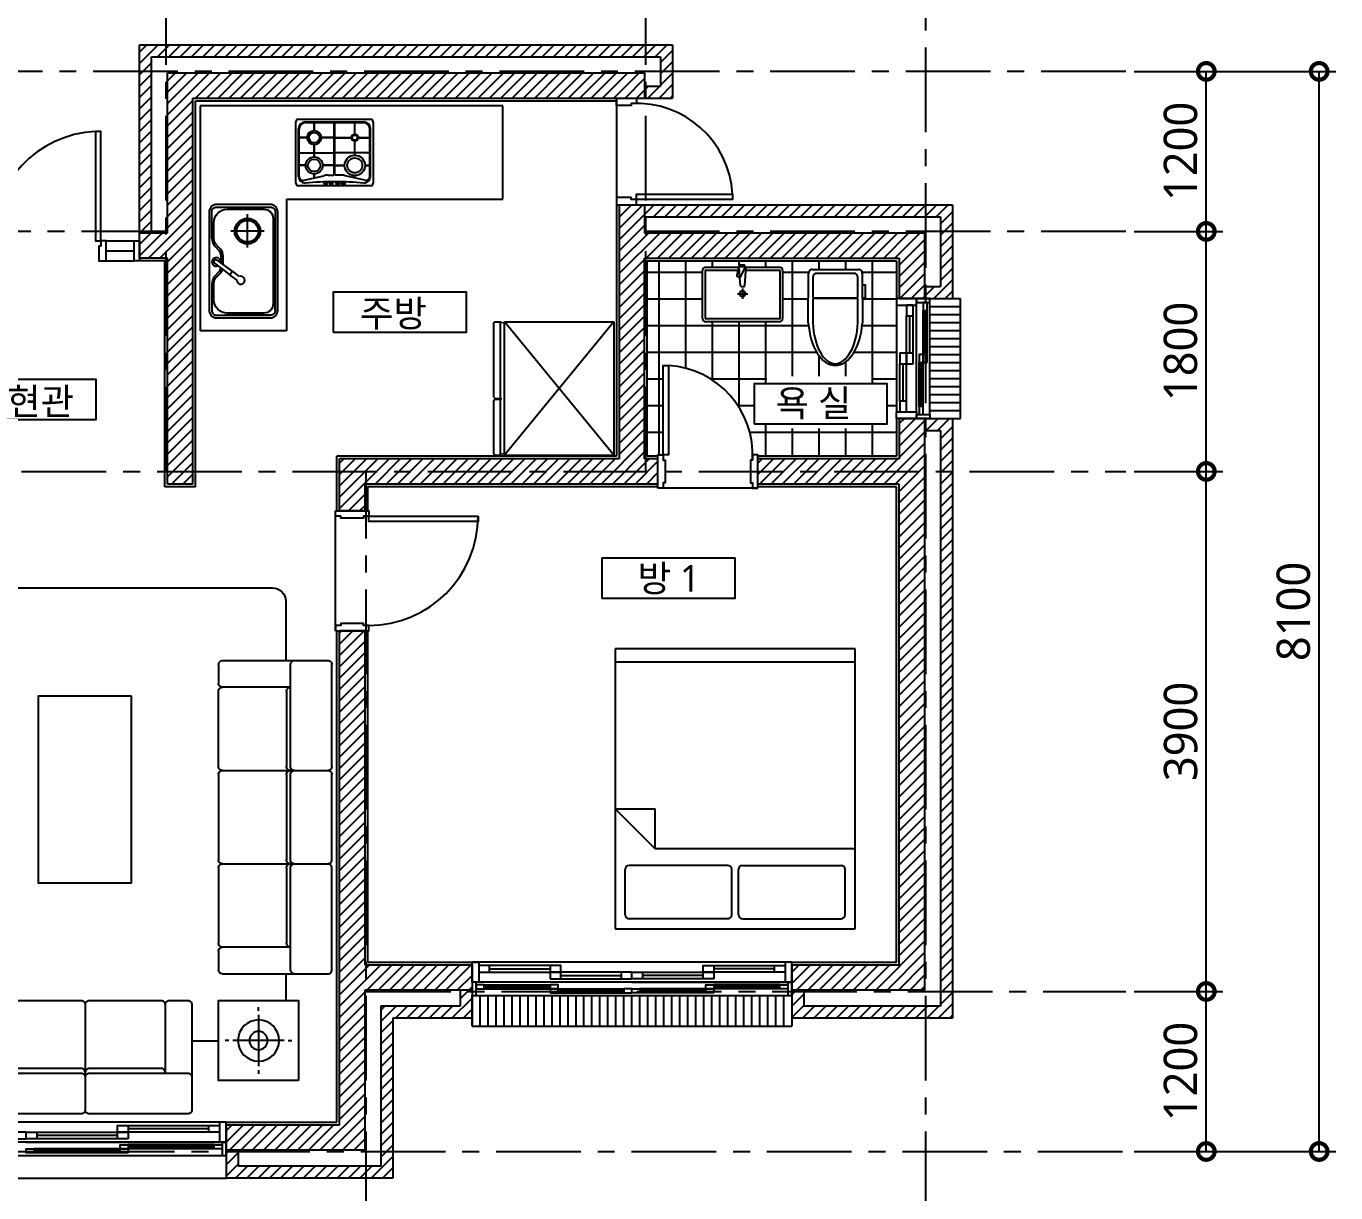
# Model space of a CAD drawing. Header units: millimetres. Extents: x 9763 to 39463, y 11138 to 32140.
# Drawn here: x 24510 to 34336, y 18249 to 26997 of the extents above; entities that cross this region are included whole.
import ezdxf

# ---------------------------------------------------------------- set-up
doc = ezdxf.new("R2010")
doc.units = ezdxf.units.MM
doc.header["$LTSCALE"] = 20
doc.linetypes.add('CENTER', pattern=[50.8, 31.75, -6.35, 6.35, -6.35])
doc.linetypes.add('HIDDEN', pattern=[9.525, 6.35, -3.175])
for name, color, linetype in [('Layer1', 1, 'CENTER'), ('Layer2', 2, 'Continuous'), ('Layer3', 3, 'Continuous'), ('Layer4', 4, 'Continuous'), ('Layer5', 5, 'Continuous'), ('Layer6', 7, 'Continuous')]:
    doc.layers.add(name, color=color, linetype=linetype)
doc.styles.get("Standard").update_dxf_attribs({"font": 'malgun.ttf'})
doc.dimstyles.new('평면도', dxfattribs={"dimscale": 100, "dimtxt": 2.5, "dimasz": 2.5, "dimexe": 1.25, "dimexo": 0.625, "dimtad": 1, "dimtxsty": 'Standard', "dimblk": 'DOTSMALL', "dimcen": 2.5, "dimadec": 0, "dimazin": 0, "dimtfac": 1, "dimtix": 1, "dimtmove": 0, "dimatfit": 3, "dimfxl": 1, "dimarcsym": 0})

# ---------------------------------------------------------------- blocks, each defined once
blk = doc.blocks.new('소파')
at = {"layer": 'Layer3', "linetype": 'ByBlock'}
for p, q in [((49116.9, 21218.4), (49906.9, 21218.4)), ((46566.9, 20218.4), (46706.9, 20218.4)), ((46736.9, 19678.4), (46736.9, 20188.4)), ((47361.9, 20188.4), (47361.9, 19398.4)), ((47391.9, 20218.4), (48031.9, 20218.4)), ((48061.9, 20188.4), (48061.9, 19398.4)), ((48091.9, 20218.4), (48656.9, 20218.4)), ((48686.9, 19678.4), (48686.9, 20188.4)), ((48716.9, 20218.4), (48856.9, 20218.4)), ((49386.9, 20141.5), (49386.9, 20168.9)), ((49386.9, 19726.6), (49386.9, 20110.3)), ((49163.8, 19918.4), (49136.5, 19918.4)), ((49195.1, 19918.4), (49578.8, 19918.4)), ((49610, 19918.4), (49637.4, 19918.4)), ((47331.9, 19678.4), (46566.9, 19678.4)), ((46766.9, 19708.4), (47331.9, 19708.4)), ((47391.9, 19708.4), (48031.9, 19708.4)), ((48031.9, 19678.4), (47391.9, 19678.4)), ((48091.9, 19708.4), (48656.9, 19708.4)), ((48856.9, 19678.4), (48091.9, 19678.4)), ((49386.9, 19695.3), (49386.9, 19668)), ((47331.9, 19368.4), (46566.9, 19368.4)), ((48031.9, 19368.4), (47391.9, 19368.4))]:
    blk.add_line(p, q, dxfattribs=at)
for points in [[(49391.9, 22018.4), (49391.9, 22313.9, 0.414214), (49291.9, 22413.9), (46091.9, 22413.9, 0.414214), (45991.9, 22313.9), (45991.9, 19813.9, 0.414214), (46091.9, 19713.9), (46536.9, 19713.9)], [(49661.9, 22018.4, 0.414214), (49631.9, 21988.4), (49631.9, 21248.4, 0.414214), (49661.9, 21218.4, 0.414214), (49631.9, 21188.4), (49631.9, 20448.4, 0.414214), (49661.9, 20418.4)], [(49116.9, 20618.4), (49626.9, 20618.4, -0.414214), (49596.9, 20648.4), (49596.9, 21188.4, -0.414214), (49626.9, 21218.4, -0.414214), (49596.9, 21248.4), (49596.9, 21788.4, -0.414214), (49626.9, 21818.4), (49116.9, 21818.4)], [(46536.9, 20188.4), (46536.9, 19398.4, 0.414214), (46566.9, 19368.4)], [(46766.9, 20218.4, 0.414214), (46736.9, 20188.4, 0.414214), (46706.9, 20218.4)], [(47391.9, 20218.4, 0.414214), (47361.9, 20188.4, 0.414214), (47331.9, 20218.4), (46766.9, 20218.4)], [(48091.9, 20218.4, 0.414214), (48061.9, 20188.4, 0.414214), (48031.9, 20218.4)], [(48886.9, 20188.4), (48886.9, 19398.4, -0.414214), (48856.9, 19368.4), (48091.9, 19368.4, -0.414214), (48061.9, 19398.4, -0.414214), (48031.9, 19368.4)], [(48716.9, 20218.4, 0.414214), (48686.9, 20188.4, 0.414214), (48656.9, 20218.4)], [(47391.9, 19708.4, 0.414214), (47361.9, 19678.4, 0.414214), (47331.9, 19708.4)], [(47391.9, 19678.4, 0.414214), (47361.9, 19648.4, 0.414214), (47331.9, 19678.4)], [(48091.9, 19708.4, 0.414214), (48061.9, 19678.4, 0.414214), (48031.9, 19708.4)], [(48091.9, 19678.4, 0.414214), (48061.9, 19648.4, 0.414214), (48031.9, 19678.4)], [(47331.9, 19368.4, 0.414214), (47361.9, 19398.4, 0.414214), (47391.9, 19368.4)]]:
    blk.add_lwpolyline(points, format="xyb", dxfattribs=at)
blk.add_lwpolyline([(49086.9, 20588.4), (49086.9, 20448.4, 0.414214), (49116.9, 20418.4), (49906.9, 20418.4, 0.414214), (49936.9, 20448.4), (49936.9, 21188.4, 0.414214), (49906.9, 21218.4, 0.414214), (49936.9, 21248.4), (49936.9, 21988.4, 0.414214), (49906.9, 22018.4), (49116.9, 22018.4, 0.414214), (49086.9, 21988.4), (49086.9, 21848.4, 0.414214), (49116.9, 21818.4, 0.414214), (49086.9, 21788.4), (49086.9, 21248.4, 0.414214), (49116.9, 21218.4, 0.414214), (49086.9, 21188.4), (49086.9, 20648.4, 0.414214), (49116.9, 20618.4, 0.414214)], format="xyb", close=True, dxfattribs=at)
for points in [[(46804.4, 20870.9), (46804.4, 21570.9), (48204.4, 21570.9), (48204.4, 20870.9)], [(49686.9, 19618.4), (49686.9, 20218.4), (49086.9, 20218.4), (49086.9, 19618.4)]]:
    blk.add_lwpolyline(points, close=True, dxfattribs=at)
for points in [[(49391.9, 20218.4), (49391.9, 20418.4)], [(48886.9, 19713.9), (49086.9, 19713.9)]]:
    blk.add_lwpolyline(points, dxfattribs=at)
for radius in [154.3, 68.6]:
    blk.add_circle((49386.9, 19918.4), radius, dxfattribs=at)
for centre, start, end in [((46566.9, 20188.4), 90, 180), ((48856.9, 20188.4), 0, 90), ((46566.9, 19648.4), 90, 180), ((46766.9, 19678.4), 90, 180), ((48656.9, 19678.4), 0, 90), ((48856.9, 19648.4), 0, 90)]:
    blk.add_arc(centre, 30, start, end, dxfattribs=at)
blk = doc.blocks.new('_DotSmall')
at = {"color": 0, "linetype": 'ByBlock', "const_width": 0.5}
blk.add_lwpolyline([(-0.0625, 0, 1), (0.0625, 0, 1)], format="xyb", close=True, dxfattribs=at)
blk = doc.blocks.new('*D31')
at = {"layer": 'Defpoints', "color": 0, "transparency": 16777216}
for p in [(32760.2, 19758.4), (33364.1, 19758.4), (32760.2, 18558.4)]:
    blk.add_point(p, dxfattribs=at)
at = {"layer": 'Layer6', "color": 0, "lineweight": -2, "transparency": 16777216}
for p, q in [((32822.7, 19758.4), (33489.1, 19758.4)), ((33364.1, 18558.4), (33364.1, 19758.4)), ((32822.7, 18558.4), (33489.1, 18558.4))]:
    blk.add_line(p, q, dxfattribs=at)
at = {"layer": 'Layer6', "color": 0, "lineweight": -2, "transparency": 16777216, "xscale": 250, "yscale": 250, "zscale": 250}
for p, rotation in [((33364.1, 19758.4), 90), ((33364.1, 18558.4), 270)]:
    blk.add_blockref('_DotSmall', p, dxfattribs=dict(at, rotation=rotation))
at = {"layer": 'Layer6', "color": 0, "transparency": 16777216, "insert": (33171.8, 19158.4), "char_height": 250, "attachment_point": 5, "rotation": 90}
blk.add_mtext('1200', dxfattribs=at)
blk = doc.blocks.new('*D32')
at = {"layer": 'Defpoints', "color": 0, "transparency": 16777216}
for p in [(32760.2, 23658.4), (33364.1, 23658.4), (32760.2, 19758.4)]:
    blk.add_point(p, dxfattribs=at)
at = {"layer": 'Layer6', "color": 0, "lineweight": -2, "transparency": 16777216}
for p, q in [((32822.7, 23658.4), (33489.1, 23658.4)), ((33364.1, 19758.4), (33364.1, 23658.4)), ((32822.7, 19758.4), (33489.1, 19758.4))]:
    blk.add_line(p, q, dxfattribs=at)
at = {"layer": 'Layer6', "color": 0, "lineweight": -2, "transparency": 16777216, "xscale": 250, "yscale": 250, "zscale": 250}
for p, rotation in [((33364.1, 23658.4), 90), ((33364.1, 19758.4), 270)]:
    blk.add_blockref('_DotSmall', p, dxfattribs=dict(at, rotation=rotation))
at = {"layer": 'Layer6', "color": 0, "transparency": 16777216, "insert": (33172.4, 21708.4), "char_height": 250, "attachment_point": 5, "rotation": 90}
blk.add_mtext('3900', dxfattribs=at)
blk = doc.blocks.new('*D33')
at = {"layer": 'Defpoints', "color": 0, "transparency": 16777216}
for p in [(32760.2, 25458.4), (33364.1, 25458.4), (32760.2, 23658.4)]:
    blk.add_point(p, dxfattribs=at)
at = {"layer": 'Layer6', "color": 0, "lineweight": -2, "transparency": 16777216}
for p, q in [((32822.7, 25458.4), (33489.1, 25458.4)), ((33364.1, 23658.4), (33364.1, 25458.4)), ((32822.7, 23658.4), (33489.1, 23658.4))]:
    blk.add_line(p, q, dxfattribs=at)
at = {"layer": 'Layer6', "color": 0, "lineweight": -2, "transparency": 16777216, "xscale": 250, "yscale": 250, "zscale": 250}
for p, rotation in [((33364.1, 25458.4), 90), ((33364.1, 23658.4), 270)]:
    blk.add_blockref('_DotSmall', p, dxfattribs=dict(at, rotation=rotation))
at = {"layer": 'Layer6', "color": 0, "transparency": 16777216, "insert": (33171.8, 24558.4), "char_height": 250, "attachment_point": 5, "rotation": 90}
blk.add_mtext('1800', dxfattribs=at)
blk = doc.blocks.new('*D34')
at = {"layer": 'Defpoints', "color": 0, "transparency": 16777216}
for p in [(32760.2, 26658.4), (33364.1, 26658.4), (32760.2, 25458.4)]:
    blk.add_point(p, dxfattribs=at)
at = {"layer": 'Layer6', "color": 0, "lineweight": -2, "transparency": 16777216}
for p, q in [((32822.7, 26658.4), (33489.1, 26658.4)), ((33364.1, 25458.4), (33364.1, 26658.4)), ((32822.7, 25458.4), (33489.1, 25458.4))]:
    blk.add_line(p, q, dxfattribs=at)
at = {"layer": 'Layer6', "color": 0, "lineweight": -2, "transparency": 16777216, "xscale": 250, "yscale": 250, "zscale": 250}
for p, rotation in [((33364.1, 26658.4), 90), ((33364.1, 25458.4), 270)]:
    blk.add_blockref('_DotSmall', p, dxfattribs=dict(at, rotation=rotation))
at = {"layer": 'Layer6', "color": 0, "transparency": 16777216, "insert": (33171.8, 26058.4), "char_height": 250, "attachment_point": 5, "rotation": 90}
blk.add_mtext('1200', dxfattribs=at)
blk = doc.blocks.new('*D35')
at = {"layer": 'Defpoints', "color": 0, "transparency": 16777216}
for p in [(32760.2, 26658.4), (34210.8, 26658.4), (32760.2, 18558.4)]:
    blk.add_point(p, dxfattribs=at)
at = {"layer": 'Layer6', "color": 0, "lineweight": -2, "transparency": 16777216}
for p, q in [((32822.7, 26658.4), (34335.8, 26658.4)), ((34210.8, 18558.4), (34210.8, 26658.4)), ((32822.7, 18558.4), (34335.8, 18558.4))]:
    blk.add_line(p, q, dxfattribs=at)
at = {"layer": 'Layer6', "color": 0, "lineweight": -2, "transparency": 16777216, "xscale": 250, "yscale": 250, "zscale": 250}
for p, rotation in [((34210.8, 26658.4), 90), ((34210.8, 18558.4), 270)]:
    blk.add_blockref('_DotSmall', p, dxfattribs=dict(at, rotation=rotation))
at = {"layer": 'Layer6', "color": 0, "transparency": 16777216, "insert": (34018.5, 22608.4), "char_height": 250, "attachment_point": 5, "rotation": 90}
blk.add_mtext('8100', dxfattribs=at)
blk = doc.blocks.new('싱크')
at = {"layer": 'Layer3'}
for p, q in [((25902.9, 25605.3), (25902.9, 25370.3)), ((26339.5, 25351.8), (26316.3, 25328.7)), ((26339.5, 25227.3), (26223.8, 25313.1)), ((26357.3, 25251.5), (26241.6, 25337.2)), ((26292.9, 25261.9), (26292.9, 25198.4)), ((26350.4, 25342.1), (26326.7, 25318.1)), ((26339.5, 25118.9), (26316.3, 25142.1)), ((26350.4, 25128.5), (26326.7, 25152.4))]:
    blk.add_line(p, q, dxfattribs=at)
at = {"layer": 'Layer3', "color": 1, "ltscale": 0.02}
for p, q in [((26110.4, 25132.8), (26110.4, 24882.8)), ((25985.4, 25010.3), (26235.4, 25010.3))]:
    blk.add_line(p, q, dxfattribs=at)
at = {"layer": 'Layer3'}
blk.add_lwpolyline([(25882.9, 24865.3, 0.414214), (25937.9, 24810.3), (26342.9, 24810.3, 0.414214), (26397.9, 24865.3), (26397.9, 25605.3, 0.414214), (26342.9, 25660.3), (25937.9, 25660.3, 0.414214), (25882.9, 25605.3)], format="xyb", close=True, dxfattribs=at)
for points in [[(26377.9, 25063.7), (26377.9, 24865.3, -0.414214), (26342.9, 24830.3), (25937.9, 24830.3, -0.414214), (25902.9, 24865.3), (25902.9, 25605.3, -0.414214), (25937.9, 25640.3)], [(26339.5, 25118.7, -0.198912), (26362.9, 25062.1), (26362.9, 24945.3, -0.414214), (26262.9, 24845.3), (25987.9, 24845.3, -0.414214), (25917.9, 24915.3), (25917.9, 25555.3, -0.414214), (25987.9, 25625.3), (26262.9, 25625.3, -0.414214), (26362.9, 25525.3), (26362.9, 25408.4, -0.198912), (26339.5, 25351.8)], [(26377.9, 25406.9), (26377.9, 25605.3, 0.414214), (26342.9, 25640.3), (25937.9, 25640.3), (26276.9, 25640.3)], [(26307.9, 25250.7), (26307.9, 25198.2, 0.1976), (26326.7, 25152.4)]]:
    blk.add_lwpolyline(points, format="xyb", dxfattribs=at)
blk.add_lwpolyline([(26169, 25349.9), (26222, 25310.6), (26243.4, 25339.6), (26190.4, 25378.9)], dxfattribs=at)
for radius in [96, 81]:
    blk.add_circle((26110.4, 25010.3), radius, dxfattribs=at)
for centre, radius, start, end in [((26160.4, 25378.7), 30, 0.34199, 286.6022), ((26282.9, 25408.9), 95, 315.28938, 0), ((26372.9, 25272.1), 80, 135, 162.34925), ((26372.9, 25272.4), 65, 135.28938, 167.1207), ((26345, 25240.8), 32.5, 169.20214, 114.20081), ((26372.9, 25198.7), 80, 180, 225), ((26348.4, 25239.4), 15, 233.47209, 53.47209), ((26282.9, 25061.7), 95, 0, 44.71062)]:
    blk.add_arc(centre, radius, start, end, dxfattribs=at)

msp = doc.modelspace()

# ---------------------------------------------------------------- hatches: boundary and pattern name
at = {"layer": 'Layer3'}
h = msp.add_hatch(dxfattribs=at)
h.set_pattern_fill('_USER', color=256, scale=60, pattern_type=0)
h.set_pattern_definition([(0, (31290.207, 24055.92), (0, 60), [])])
h.paths.add_polyline_path([(31520.207, 24955.917), (31460.207, 24955.917), (31290.207, 24955.917), (31290.207, 24925.917), (31290.207, 24085.917), (31290.207, 24055.917), (31460.207, 24055.917), (31520.207, 24055.917)])
h = msp.add_hatch(dxfattribs=at)
h.set_pattern_fill('_USER', color=256, scale=60, angle=90, pattern_type=0)
h.set_pattern_definition([(90, (27855.207, 19498.42), (-60, 4e-15), [])])
h.paths.add_polyline_path([(30255.207, 19728.417), (30225.207, 19728.417), (27885.207, 19728.417), (27855.207, 19728.417), (27855.207, 19558.417), (27855.207, 19498.417), (30255.207, 19498.417), (30255.207, 19558.417)])
at = {"layer": 'Layer5'}
h = msp.add_hatch(dxfattribs=at)
h.set_pattern_fill('_USER', color=256, scale=60, angle=45, pattern_type=0)
h.set_pattern_definition([(45, (0, 0), (-42.42641, 42.42641), [])])
h.paths.add_polyline_path([(23450.207, 26648.417), (22807.707, 26648.417), (22807.707, 26588.417), (22807.707, 26458.417), (23260.207, 26458.417), (23260.207, 24598.002), (23160.207, 24598.002), (23160.207, 24408.002), (23260.207, 24408.002), (23260.207, 23563.417), (23450.207, 23563.417), (23450.207, 25258.417), (23660.207, 25258.417), (23660.207, 25388.417), (23660.207, 25448.417), (23450.207, 25448.417)])
h.paths.add_polyline_path([(23660.207, 26858.417), (22807.707, 26858.417), (22807.707, 26648.417), (22897.707, 26648.417), (22897.707, 26768.417), (23570.207, 26768.417), (23570.207, 25448.417), (23660.207, 25448.417)])
h.paths.add_polyline_path([(29360.207, 26858.417), (25360.207, 26858.417), (25360.207, 25448.417), (25450.207, 25448.417), (25450.207, 26768.417), (29270.207, 26768.417), (29270.207, 26548.417), (29150.207, 26548.417), (29150.207, 26458.417), (29360.207, 26458.417)])
h.paths.add_polyline_path([(25760.207, 26458.417), (29150.207, 26458.417), (29150.207, 26548.417), (29150.207, 26648.417), (25570.207, 26648.417), (25570.207, 25448.417), (25360.207, 25448.417), (25360.207, 25258.417), (25570.207, 25258.417), (25570.207, 23563.417), (25760.207, 23563.417)])
h.paths.add_polyline_path([(21907.707, 26858.417), (18137.921, 26858.417), (18142.48, 25405.917), (18352.481, 25405.917), (18352.199, 25495.917), (18232.198, 25495.917), (18228.204, 26768.417), (21817.707, 26768.417), (21817.707, 26648.417), (21907.707, 26648.417), (21907.707, 26688.417)])
h.paths.add_polyline_path([(21907.707, 26648.417), (18348.581, 26648.417), (18352.481, 25405.917), (18412.482, 25405.917), (18542.482, 25405.917), (18539.179, 26458.417), (21265.207, 26458.417), (21265.207, 23973.417), (21455.207, 23973.417), (21455.207, 24408.002), (22410.207, 24408.002), (22410.207, 24598.002), (21455.207, 24598.002), (21455.207, 26458.417), (21907.707, 26458.417), (21907.707, 26588.417)])
h.paths.add_polyline_path([(18357.189, 23905.917), (18312.482, 23905.917), (18147.188, 23905.917), (18160.834, 19558.417), (19664.862, 19558.417), (19664.862, 19768.417), (19574.862, 19768.417), (19574.862, 19648.417), (18250.552, 19648.417), (18237.471, 23815.917), (18357.472, 23815.917)])
h.paths.add_polyline_path([(18547.19, 23905.917), (18412.482, 23905.917), (18357.189, 23905.917), (18370.176, 19768.417), (19664.862, 19768.417), (19664.862, 19828.417), (19664.862, 19958.417), (18559.58, 19958.417), (18551.09, 22663.417), (21970.207, 22663.417), (21970.207, 22463.417), (22160.207, 22463.417), (22160.207, 22853.417), (21455.207, 22853.417), (21455.207, 23073.417), (21265.207, 23073.417), (21265.207, 22853.417), (18550.494, 22853.417)])
h.paths.add_polyline_path([(21850.207, 19648.417), (20954.862, 19648.417), (20954.862, 19768.417), (20864.862, 19768.417), (20864.862, 19728.417), (20864.862, 19558.417), (21760.207, 19558.417), (21760.207, 18358.417), (23010.207, 18358.417), (23010.207, 18568.417), (22920.207, 18568.417), (22920.207, 18448.417), (21850.207, 18448.417)])
h.paths.add_polyline_path([(22160.207, 21563.417), (21970.207, 21563.417), (21970.207, 19958.417), (20864.862, 19958.417), (20864.862, 19828.417), (20864.862, 19768.417), (20954.862, 19768.417), (21970.207, 19768.417), (21970.207, 18568.417), (23010.207, 18568.417), (23010.207, 18628.417), (23010.207, 18758.417), (22160.207, 18758.417)])
h.paths.add_polyline_path([(27260.207, 19558.417), (27855.207, 19558.417), (27855.207, 19768.417), (27765.207, 19768.417), (27765.207, 19648.417), (27170.207, 19648.417), (27170.207, 18448.417), (26100.207, 18448.417), (26100.207, 18568.417), (26010.207, 18568.417), (26010.207, 18528.417), (26010.207, 18358.417), (27260.207, 18358.417)])
h.paths.add_polyline_path([(27050.207, 19768.417), (27855.207, 19768.417), (27855.207, 19828.417), (27855.207, 19958.417), (27050.207, 19958.417), (27050.207, 22463.417), (26860.207, 22463.417), (26860.207, 18758.417), (26010.207, 18758.417), (26010.207, 18628.417), (26010.207, 18568.417), (27050.207, 18568.417)])
h.paths.add_polyline_path([(31460.207, 24055.917), (31250.207, 24055.917), (31250.207, 23965.917), (31370.207, 23965.917), (31370.207, 19648.417), (30345.207, 19648.417), (30345.207, 19768.417), (30255.207, 19768.417), (30255.207, 19728.417), (30255.207, 19558.417), (31460.207, 19558.417)])
h.paths.add_polyline_path([(31250.207, 24055.917), (31190.207, 24055.917), (31060.207, 24055.917), (31060.207, 23753.417), (30000.207, 23753.417), (30000.207, 23563.417), (31060.207, 23563.417), (31060.207, 19958.417), (30255.207, 19958.417), (30255.207, 19828.417), (30255.207, 19768.417), (31250.207, 19768.417)])
h.paths.add_polyline_path([(31250.207, 25448.417), (29150.207, 25448.417), (29150.207, 25658.417), (28960.207, 25658.417), (28960.207, 23753.417), (26860.207, 23753.417), (26860.207, 23363.417), (27050.207, 23363.417), (27050.207, 23563.417), (29250.207, 23563.417), (29250.207, 23753.417), (29150.207, 23753.417), (29150.207, 25258.417), (31060.207, 25258.417), (31060.207, 24955.917), (31190.207, 24955.917), (31250.207, 24955.917)])
h.paths.add_polyline_path([(31460.207, 25658.417), (29150.207, 25658.417), (29150.207, 25568.417), (31370.207, 25568.417), (31370.207, 25045.917), (31250.207, 25045.917), (31250.207, 24955.917), (31290.207, 24955.917), (31460.207, 24955.917)])

# ---------------------------------------------------------------- linework, layer by layer
at = {"layer": 'Layer1'}
for p, q in [((25560.207, 23658.417), (25560.207, 28158.417)), ((29160.207, 23658.417), (29160.207, 28158.417)), ((31260.207, 17058.417), (31260.207, 28158.417)), ((32760.207, 26658.417), (16860.207, 26658.417)), ((25560.207, 25458.417), (23460.207, 25458.417)), ((32760.207, 25458.417), (29160.207, 25458.417)), ((23460.207, 23658.417), (32760.207, 23658.417)), ((27060.207, 17058.417), (27060.207, 23658.417)), ((27060.207, 19758.417), (32760.207, 19758.417)), ((16860.207, 18558.417), (32760.207, 18558.417))]:
    msp.add_line(p, q, dxfattribs=at)
at = {"layer": 'Layer2'}
for p, q in [((25360.207, 25258.417), (25360.207, 26858.417)), ((25360.207, 26858.417), (29360.207, 26858.417)), ((29360.207, 26858.417), (29360.207, 26458.417)), ((25450.207, 25448.417), (25450.207, 26768.417)), ((25450.207, 26768.417), (29270.207, 26768.417)), ((29270.207, 26768.417), (29270.207, 26548.417)), ((25570.207, 25448.417), (25570.207, 26648.417)), ((25570.207, 26648.417), (29150.207, 26648.417)), ((29150.207, 26648.417), (29150.207, 26458.417)), ((29150.207, 26548.417), (29270.207, 26548.417)), ((25760.207, 26458.417), (29360.207, 26458.417)), ((25760.207, 23563.417), (25760.207, 26458.417)), ((28960.207, 25658.417), (28960.207, 23753.417)), ((28960.207, 25658.417), (31460.207, 25658.417)), ((29150.207, 25658.417), (29150.207, 25448.417)), ((31460.207, 25658.417), (31460.207, 24955.917)), ((29150.207, 25568.417), (31370.207, 25568.417)), ((31370.207, 25568.417), (31370.207, 25045.917)), ((25360.207, 25448.417), (25570.207, 25448.417)), ((29150.207, 25448.417), (31250.207, 25448.417)), ((31250.207, 25448.417), (31250.207, 24955.917)), ((25570.207, 25258.417), (25360.207, 25258.417)), ((25570.207, 23563.417), (25570.207, 25258.417)), ((29150.207, 23753.417), (29150.207, 25258.417)), ((29150.207, 25258.417), (31060.207, 25258.417)), ((31060.207, 25258.417), (31060.207, 24955.917)), ((31250.207, 25045.917), (31370.207, 25045.917)), ((31060.207, 24955.917), (31460.207, 24955.917)), ((31060.207, 24055.917), (31460.207, 24055.917)), ((31060.207, 24055.917), (31060.207, 23753.417)), ((31250.207, 24055.917), (31250.207, 19768.417)), ((31460.207, 24055.917), (31460.207, 19558.417)), ((31250.207, 23965.917), (31370.207, 23965.917)), ((31370.207, 23965.917), (31370.207, 19648.417)), ((28960.207, 23753.417), (26860.207, 23753.417)), ((26860.207, 23363.417), (26860.207, 23753.417)), ((29250.207, 23753.417), (29150.207, 23753.417)), ((29250.207, 23563.417), (29250.207, 23753.417)), ((31060.207, 23753.417), (30000.207, 23753.417)), ((30000.207, 23563.417), (30000.207, 23753.417)), ((25760.207, 23563.417), (25570.207, 23563.417)), ((27050.207, 23563.417), (27050.207, 23363.417)), ((29250.207, 23563.417), (27050.207, 23563.417)), ((31060.207, 23563.417), (30000.207, 23563.417)), ((31060.207, 19958.417), (31060.207, 23563.417)), ((27050.207, 23363.417), (26860.207, 23363.417)), ((26860.207, 18758.417), (26860.207, 22463.417)), ((27050.207, 22463.417), (26860.207, 22463.417)), ((27050.207, 22463.417), (27050.207, 19958.417)), ((27050.207, 19958.417), (27855.207, 19958.417)), ((27855.207, 19958.417), (27855.207, 19558.417)), ((30255.207, 19958.417), (30255.207, 19558.417)), ((30255.207, 19958.417), (31060.207, 19958.417)), ((27050.207, 19768.417), (27050.207, 18568.417)), ((27855.207, 19768.417), (27050.207, 19768.417)), ((27765.207, 19768.417), (27765.207, 19648.417)), ((31250.207, 19768.417), (30255.207, 19768.417)), ((30345.207, 19768.417), (30345.207, 19648.417)), ((27170.207, 19648.417), (27170.207, 18448.417)), ((27765.207, 19648.417), (27170.207, 19648.417)), ((27260.207, 19558.417), (27260.207, 18358.417)), ((27855.207, 19558.417), (27260.207, 19558.417)), ((31460.207, 19558.417), (30255.207, 19558.417)), ((31370.207, 19648.417), (30345.207, 19648.417)), ((26010.207, 18758.417), (26010.207, 18358.417)), ((26010.207, 18758.417), (26860.207, 18758.417)), ((27050.207, 18568.417), (26010.207, 18568.417)), ((26100.207, 18568.417), (26100.207, 18448.417)), ((27170.207, 18448.417), (26100.207, 18448.417)), ((27260.207, 18358.417), (26010.207, 18358.417))]:
    msp.add_line(p, q, dxfattribs=at)
at = {"layer": 'Layer3'}
for p, q in [((28086.8, 26401.127), (25814.453, 26401.127)), ((25814.453, 26401.127), (25814.453, 25701.127)), ((26463.454, 26401.14), (26463.454, 26401.127)), ((28086.8, 25701.127), (28086.8, 26401.127)), ((26533.534, 25820.221), (26533.534, 26280.221)), ((26553.534, 26300.221), (27093.534, 26300.221)), ((27113.534, 26280.221), (27113.534, 25820.221)), ((27093.534, 25800.221), (26553.534, 25800.221)), ((25814.453, 25701.127), (25814.453, 24711.625)), ((26463.454, 25701.127), (28086.8, 25701.127)), ((26463.454, 25701.127), (26463.454, 24711.625)), ((29585.355, 24805.278), (29585.355, 25165.278)), ((29605.755, 24805.278), (29605.755, 25165.278)), ((29609.355, 25189.278), (29854.794, 25189.278)), ((29609.355, 25168.878), (29850.207, 25168.878)), ((29858.561, 25206.032), (29840.742, 25126.78)), ((29869.223, 25116.445), (29905.545, 25188.931)), ((29910.255, 25196.278), (29899.893, 25050.983)), ((29900.251, 25196.278), (29910.255, 25196.278)), ((29910.476, 25168.878), (30161.355, 25168.878)), ((29911.931, 25189.278), (30161.355, 25189.278)), ((30164.955, 25165.278), (30164.955, 24805.278)), ((30185.355, 25165.278), (30185.355, 24806.278)), ((30408.571, 25173.914), (30753.486, 25173.914)), ((29862.912, 25113.704), (29843.823, 25120.652)), ((29869.595, 25051.012), (29865.577, 25113.495)), ((30378.102, 24773.91), (30378.571, 25143.952)), ((30411.603, 25113.914), (30411.603, 24968.914)), ((30720.455, 25143.914), (30441.603, 25143.914)), ((30750.455, 24968.914), (30750.455, 25113.914)), ((30783.486, 25143.952), (30783.955, 24773.91)), ((29846.121, 24991.278), (29923.388, 24991.278)), ((29874.588, 25046.278), (29894.901, 25046.278)), ((29884.755, 25029.726), (29884.755, 24952.831)), ((30740.502, 24958.914), (30421.555, 24958.914)), ((30421.603, 24958.914), (30740.455, 24958.914)), ((30411.555, 24948.923), (30411.555, 24773.91)), ((30750.671, 24773.91), (30750.502, 24948.923)), ((31460.207, 24955.917), (31520.207, 24955.917)), ((31520.207, 24055.917), (31520.207, 24955.917)), ((28019.688, 24216.327, 0), (28019.688, 24771.188, 0)), ((28030.862, 24780.332, 0), (28067.366, 24780.332, 0)), ((28065.504, 24780.332, 0), (28067.366, 24780.332, 0)), ((28069.694, 24207.866, 0), (28069.694, 24778.427, 0)), ((28069.694, 24778.427, 0), (28069.694, 24778.427, 0)), ((28074.694, 24770.332, 0), (28069.694, 24775.332, 0)), ((28079.694, 24775.332, 0), (28074.694, 24770.332, 0)), ((28084.694, 24770.332, 0), (28079.694, 24775.332, 0)), ((28089.694, 24775.332, 0), (28084.694, 24770.332, 0)), ((28094.694, 24770.332, 0), (28089.694, 24775.332, 0)), ((28099.694, 24775.332, 0), (28094.694, 24770.332, 0)), ((28099.694, 24780.332, 0), (28919.698, 24780.332)), ((28099.694, 23780.332, 0), (28099.694, 24780.332, 0)), ((28919.698, 23780.332, 0), (28099.694, 24780.332, 0)), ((28919.698, 24780.332), (28099.694, 23780.332, 0)), ((28919.698, 24780.332), (28919.698, 23780.332, 0)), ((30161.355, 24801.678), (29609.355, 24801.678)), ((30160.355, 24781.278), (29609.355, 24781.278)), ((26463.454, 24711.625), (25814.453, 24711.625)), ((28019.688, 23789.475, 0), (28019.688, 24190.331, 0)), ((28029.688, 24206.327, 0), (28067.366, 24206.327, 0)), ((28029.688, 24200.331, 0), (28067.366, 24200.331, 0)), ((28069.694, 23782.236, 0), (28069.694, 24198.792, 0)), ((28070.556, 24208.232, 0), (28070.159, 24208.232, 0)), ((28070.556, 24198.427, 0), (28070.159, 24198.427, 0)), ((28071.556, 24207.232, 0), (28071.556, 24199.427, 0)), ((31460.207, 24055.917), (31520.207, 24055.917)), ((28030.862, 23780.332, 0), (28067.366, 23780.332, 0)), ((28065.504, 23780.332, 0), (28067.366, 23780.332, 0)), ((28074.694, 23790.332, 0), (28069.694, 23785.332, 0)), ((28074.694, 23790.332, 0), (28069.694, 23785.332, 0)), ((28069.694, 23782.236, 0), (28069.694, 23782.236, 0)), ((28079.694, 23785.332, 0), (28074.694, 23790.332, 0)), ((28084.694, 23790.332, 0), (28079.694, 23785.332, 0)), ((28089.694, 23785.332, 0), (28084.694, 23790.332, 0)), ((28094.694, 23790.332, 0), (28089.694, 23785.332, 0)), ((28099.694, 23785.332, 0), (28094.694, 23790.332, 0)), ((28099.694, 23780.332, 0), (28919.698, 23780.332, 0)), ((30728.955, 22328.895), (28928.955, 22328.895)), ((28928.955, 22328.895), (28928.955, 20228.895)), ((30728.955, 20228.895), (30728.955, 22328.895)), ((30728.955, 22228.895), (28928.955, 22228.895)), ((29228.955, 20828.895), (28928.955, 21128.895)), ((28928.955, 21128.895), (29228.955, 21128.895)), ((29228.955, 20828.895), (29228.955, 21128.895)), ((30728.955, 20828.895), (29228.955, 20828.895)), ((29003.955, 20333.895), (29003.955, 20673.895)), ((29773.955, 20703.895), (29033.955, 20703.895)), ((29803.955, 20333.895), (29803.955, 20673.895)), ((29853.955, 20333.895), (29853.955, 20673.895)), ((29883.955, 20703.895), (30623.955, 20703.895)), ((30653.955, 20333.895), (30653.955, 20673.895)), ((29773.955, 20303.895), (29033.955, 20303.895)), ((29883.955, 20303.895), (30623.955, 20303.895)), ((28928.955, 20228.895), (30728.955, 20228.895)), ((27855.207, 19558.417), (27855.207, 19498.417)), ((30255.207, 19558.417), (30255.207, 19498.417)), ((27855.207, 19498.417), (30255.207, 19498.417)), ((23010.207, 18358.417), (26010.207, 18358.417))]:
    msp.add_line(p, q, dxfattribs=at)
at = {"layer": 'Layer3', "color": 1}
for p, q in [((26603.534, 26280.221), (27043.534, 26280.221)), ((26553.534, 25868.93), (26553.534, 26230.221)), ((27093.534, 25868.93), (27093.534, 26230.221))]:
    msp.add_line(p, q, dxfattribs=at)
at = {"layer": 'Layer3', "color": 8}
for p, q in [((26608.534, 26275.221), (26815.534, 26275.221)), ((26670.289, 26214.884), (26670.289, 26275.221)), ((26672.289, 26214.884), (26672.289, 26275.221)), ((26820.534, 25885.795), (26820.534, 26270.221)), ((26826.534, 25885.795), (26826.534, 26270.221)), ((26831.534, 26275.221), (27043.534, 26275.221)), ((26974.779, 26188.285), (26974.779, 26275.221)), ((26976.779, 26188.285), (26976.779, 26275.221)), ((26558.534, 25871.229), (26558.534, 26225.221)), ((26618.128, 26162.723), (26558.534, 26162.723)), ((26618.128, 26160.723), (26558.534, 26160.723)), ((26820.534, 26162.723), (26724.45, 26162.723)), ((26820.534, 26160.723), (26724.45, 26160.723)), ((26826.534, 26162.723), (26949.218, 26162.723)), ((26826.534, 26160.723), (26949.218, 26160.723)), ((27002.341, 26162.723), (27088.534, 26162.723)), ((27002.341, 26160.723), (27088.534, 26160.723)), ((27088.534, 25871.229), (27088.534, 26225.221)), ((26558.534, 26048.225), (26820.534, 26048.225)), ((26670.289, 26048.225), (26670.289, 26108.562)), ((26670.289, 26017.371), (26670.289, 26048.225)), ((26672.289, 26048.225), (26672.289, 26108.562)), ((26672.289, 26017.371), (26672.289, 26048.225)), ((27088.534, 26048.225), (26826.534, 26048.225)), ((26974.779, 26030.131), (26974.779, 26135.161)), ((26976.779, 26030.131), (26976.779, 26135.161)), ((26607.504, 25954.585), (26558.534, 25954.585)), ((26607.504, 25952.585), (26558.534, 25952.585)), ((26820.534, 25954.585), (26735.075, 25954.585)), ((26820.534, 25952.585), (26735.075, 25952.585)), ((26826.534, 25954.585), (26899.234, 25954.585)), ((26826.534, 25952.585), (26899.234, 25952.585)), ((27052.325, 25954.585), (27088.534, 25954.585)), ((27052.325, 25952.585), (27088.534, 25952.585)), ((26595.137, 25841.965), (26743.376, 25875.409)), ((26670.289, 25858.92), (26670.289, 25889.8)), ((26672.289, 25859.371), (26672.289, 25889.8)), ((26775.752, 25880.795), (26815.534, 25880.795)), ((26871.317, 25880.795), (26831.534, 25880.795)), ((27051.932, 25841.965), (26903.692, 25875.409)), ((26974.779, 25859.371), (26974.779, 25877.04)), ((26976.779, 25858.92), (26976.779, 25877.04)), ((26755.168, 25818.293), (26755.168, 25807.856)), ((26758.217, 25818.293), (26758.217, 25807.856)), ((26797.602, 25818.293), (26797.602, 25807.856)), ((26800.651, 25818.293), (26800.651, 25807.856)), ((26846.417, 25818.293), (26846.417, 25807.856)), ((26849.466, 25818.293), (26849.466, 25807.856)), ((26888.852, 25818.293), (26888.852, 25807.856)), ((26891.901, 25818.293), (26891.901, 25807.856))]:
    msp.add_line(p, q, dxfattribs=at)
at = {"layer": 'Layer3', "linetype": 'HIDDEN'}
for p, q in [((29860.255, 25196.278), (29900.251, 25196.278)), ((29865.577, 25113.495), (29860.255, 25196.278))]:
    msp.add_line(p, q, dxfattribs=at)
at = {"layer": 'Layer3'}
msp.add_lwpolyline([(29900.251, 25196.278), (29900.255, 25196.278), (29900.255, 25206.278), (29885.255, 25206.278)], dxfattribs=at)
at = {"layer": 'Layer3', "flags": 128}
msp.add_lwpolyline([(30783.72, 24958.914), (30783.72, 25058.914), (30804.983, 25058.914), (30804.983, 24958.914)], close=True, dxfattribs=at)
at = {"layer": 'Layer3'}
for centre, radius in [((26671.289, 26161.723), 53.161), ((26975.779, 26161.723), 26.581), ((26671.289, 25953.585), 63.793), ((26975.779, 25953.585), 76.552), ((29884.755, 24991.278), 22.5)]:
    msp.add_circle(centre, radius, dxfattribs=at)
at = {"layer": 'Layer3', "color": 1}
for centre, radius in [((26671.289, 26161.723), 39.027), ((26975.779, 26161.723), 19.513), ((26671.289, 25953.585), 46.832), ((26975.779, 25953.585), 56.198)]:
    msp.add_circle(centre, radius, dxfattribs=at)
at = {"layer": 'Layer3'}
for centre, radius, start, end in [((26553.534, 26280.221), 20, 90, 180), ((27093.534, 26280.221), 20, 0, 90), ((26553.534, 25820.221), 20, 180, 270), ((27093.534, 25820.221), 20, 270, 0), ((29609.355, 25165.278), 24, 90, 180), ((29609.355, 25165.278), 3.6, 90, 180), ((29872.236, 25170.511), 38.063, 28.9438913, 111.0561087), ((30161.355, 25165.278), 24, 0, 90), ((30161.355, 25165.278), 3.6, 0, 90), ((30408.571, 25143.914), 30, 90, 179.9273918), ((30753.486, 25143.914), 30, 0.0726082, 90), ((29845.533, 25125.35), 5, 163.382959, 250), ((29864.622, 25118.402), 5, 250, 336.9495089), ((30441.603, 25113.914), 30, 90, 180), ((30720.455, 25113.914), 30, 0, 90), ((29874.588, 25051.278), 5, 183.0504911, 270), ((29894.901, 25051.278), 5, 270, 356.617041), ((30421.555, 24948.914), 10, 90, 179.9448444), ((30421.603, 24968.914), 10, 180, 270), ((30740.455, 24968.914), 10, 270, 0), ((30740.502, 24948.914), 10, 0.0551556, 90), ((29609.355, 24805.278), 24, 180, 270), ((29609.355, 24805.278), 3.6, 180, 270), ((30160.355, 24806.278), 25, 270, 0), ((30161.355, 24805.278), 3.6, 270, 0), ((28029.688, 24216.327, 0), 10, 179.9999979, 270), ((28070.556, 24207.232, 0), 1, 0, 90), ((28070.556, 24199.427, 0), 1, 270, 0), ((29033.955, 20673.895), 30, 90, 180), ((29773.955, 20673.895), 30, 0, 90), ((29883.955, 20673.895), 30, 90, 180), ((30623.955, 20673.895), 30, 0, 90), ((29033.955, 20333.895), 30, 180, 270), ((29773.955, 20333.895), 30, 270, 0), ((29883.955, 20333.895), 30, 180, 270), ((30623.955, 20333.895), 30, 270, 0)]:
    msp.add_arc(centre, radius, start, end, dxfattribs=at)
at = {"layer": 'Layer3', "color": 1}
for centre, radius, start, end in [((26603.534, 26230.221), 50, 90, 180), ((27043.534, 26230.221), 50, 0, 90), ((26603.534, 25870.221), 50, 180, 270), ((27043.534, 25870.221), 50, 270, 0), ((26823.534, 23606.708), 2224.419, 84.3240399, 95.6759601)]:
    msp.add_arc(centre, radius, start, end, dxfattribs=at)
at = {"layer": 'Layer3', "color": 8}
for centre, radius, start, end in [((26608.534, 26225.221), 50, 90, 180), ((26815.534, 26270.221), 5, 0, 90), ((26831.534, 26270.221), 5, 90, 180), ((27038.534, 26225.221), 50, 0, 90), ((26588.534, 25871.229), 30, 180, 282.7136597), ((26775.752, 25780.795), 100, 90, 108.8901964), ((26815.534, 25885.795), 5, 270, 0), ((26831.534, 25885.795), 5, 180, 270), ((26871.317, 25780.795), 100, 71.1098036, 90), ((27058.534, 25871.229), 30, 257.2863403, 0)]:
    msp.add_arc(centre, radius, start, end, dxfattribs=at)
at = {"layer": 'Layer3', "extrusion": (-8.42368e-09, 1.03328e-08, 1)}
msp.add_arc((28029.688, 24190.331, 0), 10, 90, 180.000003, dxfattribs=at)
at = {"layer": 'Layer3', "color": 8}
for centre, major_axis, ratio, start_param, end_param in [((26756.692, 25818.023), (-12.907, 0), 0.78461533, 1.68919258, 7.73558538), ((26756.692, 25814.451), (-12.907, 0), 0.78461533, 3.31885384, 6.10592412), ((26756.692, 25818.293), (0, 5.566), 0.27389202, 4.71238898, 7.85398163), ((26799.127, 25818.023), (-12.907, 0), 0.78461533, 1.68919258, 7.73558538), ((26799.127, 25814.451), (-12.907, 0), 0.78461533, 3.31885384, 6.10592412), ((26799.127, 25818.293), (0, 5.566), 0.27389202, 4.71238898, 7.85398163), ((26847.942, 25807.856), (0, -5.566), 0.27389202, 4.71238898, 7.85398163), ((26890.376, 25807.856), (0, -5.566), 0.27389202, 4.71238898, 7.85398163)]:
    msp.add_ellipse(centre, major_axis=major_axis, ratio=ratio, start_param=start_param, end_param=end_param, dxfattribs=at)
at = {"layer": 'Layer3', "color": 8, "extrusion": (0, 0, -1)}
for centre, major_axis, ratio, start_param, end_param in [((26756.692, 25807.856), (0, -5.566), 0.27389202, 4.71238898, 7.85398163), ((26799.127, 25807.856), (0, -5.566), 0.27389202, 4.71238898, 7.85398163), ((26847.942, 25818.023), (12.907, 0), 0.78461533, 1.68919258, 7.73558538), ((26847.942, 25814.451), (12.907, 0), 0.78461533, 3.31885384, 6.10592412), ((26847.942, 25818.293), (0, 5.566), 0.27389202, 4.71238898, 7.85398163), ((26890.376, 25818.023), (12.907, 0), 0.78461533, 1.68919258, 7.73558538), ((26890.376, 25814.451), (12.907, 0), 0.78461533, 3.31885384, 6.10592412), ((26890.376, 25818.293), (0, 5.566), 0.27389202, 4.71238898, 7.85398163)]:
    msp.add_ellipse(centre, major_axis=major_axis, ratio=ratio, start_param=start_param, end_param=end_param, dxfattribs=at)
at = {"layer": 'Layer3', "extrusion": (0, 0, -1)}
for centre, major_axis, start_param, end_param in [((28030.862, 24771.188, 0), (11.174, 0), 3.14159265, 4.71238898), ((28067.366, 24778.427, 0), (2.328, 0), 4.71238898, 6.28318531), ((28067.366, 24208.232, 0), (2.328, 0), 0, 1.57079633), ((28070.159, 24207.851, 0), (0.466, 0), 3.14159265, 4.71238898)]:
    msp.add_ellipse(centre, major_axis=major_axis, ratio=0.81825491, start_param=start_param, end_param=end_param, dxfattribs=at)
at = {"layer": 'Layer3'}
for centre, major_axis, ratio, start_param, end_param in [((30581.029, 24813.915), (0, -359.998), 0.56720015, 4.82374516, 7.74262546), ((30580.742, 24804.915), (0, -338.998), 0.50117739, -1.47920701, 1.47920701), ((28067.366, 24198.427, 0), (2.328, 0), 0.81825491, 0, 1.57079633), ((28070.159, 24198.808, 0), (0.466, 0), 0.81825491, 3.14159265, 4.71238898), ((28030.862, 23789.475, 0), (11.174, 0), 0.81825491, 3.14159265, 4.71238898), ((28067.366, 23782.236, 0), (2.328, 0), 0.81825491, 4.71238898, 6.28318531)]:
    msp.add_ellipse(centre, major_axis=major_axis, ratio=ratio, start_param=start_param, end_param=end_param, dxfattribs=at)
at = {"layer": 'Layer4'}
for p, q in [((28940.207, 26458.417), (28940.207, 25658.417)), ((25110.207, 25388.417), (25320.207, 25388.417)), ((25110.207, 25313.417), (25320.207, 25313.417)), ((25110.207, 25238.417), (25320.207, 25238.417)), ((31040.207, 24905.917), (31040.207, 24105.917)), ((31190.207, 24105.917), (31190.207, 24905.917)), ((31240.207, 24535.917), (31240.207, 24865.917)), ((31270.207, 24535.917), (31270.207, 24865.917)), ((31290.207, 24085.917), (31290.207, 24925.917)), ((31115.207, 24545.917), (31115.207, 24825.917)), ((31165.207, 24545.917), (31165.207, 24825.917)), ((31065.207, 24185.917), (31065.207, 24465.917)), ((31115.207, 24185.917), (31115.207, 24465.917)), ((31210.207, 24145.917), (31210.207, 24475.917)), ((31240.207, 24145.917), (31240.207, 24475.917)), ((30000.207, 23533.417), (29290.207, 23533.417)), ((26830.207, 22463.417), (26830.207, 23363.417)), ((30255.207, 19978.417), (27855.207, 19978.417)), ((28440.207, 19953.417), (27985.207, 19953.417)), ((29670.207, 19953.417), (30125.207, 19953.417)), ((27985.207, 19903.417), (28440.207, 19903.417)), ((28975.207, 19903.417), (28520.207, 19903.417)), ((28520.207, 19853.417), (28975.207, 19853.417)), ((29135.207, 19903.417), (29590.207, 19903.417)), ((29590.207, 19853.417), (29135.207, 19853.417)), ((30125.207, 19903.417), (29670.207, 19903.417)), ((30205.207, 19828.417), (27905.207, 19828.417)), ((27945.207, 19808.417), (28440.207, 19808.417)), ((27945.207, 19778.417), (28440.207, 19778.417)), ((28500.207, 19778.417), (28995.207, 19778.417)), ((29055.207, 19828.417), (30225.207, 19828.417)), ((29610.207, 19778.417), (29115.207, 19778.417)), ((30225.207, 19828.417), (29640.207, 19828.417)), ((30165.207, 19808.417), (29670.207, 19808.417)), ((30165.207, 19778.417), (29670.207, 19778.417)), ((27885.207, 19728.417), (30225.207, 19728.417)), ((28500.207, 19748.417), (28995.207, 19748.417)), ((29610.207, 19748.417), (29115.207, 19748.417)), ((26010.207, 18778.417), (23010.207, 18778.417)), ((24590.207, 18703.417), (25195.207, 18703.417)), ((25275.207, 18753.417), (25880.207, 18753.417)), ((25880.207, 18703.417), (25275.207, 18703.417)), ((25960.207, 18628.417), (23060.207, 18628.417)), ((24510.207, 18628.417), (25980.207, 18628.417)), ((25215.207, 18578.417), (24570.207, 18578.417)), ((25195.207, 18653.417), (24590.207, 18653.417)), ((25980.207, 18628.417), (25245.207, 18628.417)), ((25920.207, 18608.417), (25275.207, 18608.417)), ((25920.207, 18578.417), (25275.207, 18578.417)), ((23040.207, 18528.417), (25980.207, 18528.417)), ((25215.207, 18548.417), (24570.207, 18548.417))]:
    msp.add_line(p, q, dxfattribs=at)
for points in [[(28940.207, 26458.417), (29090.207, 26458.417), (29090.207, 26418.417), (29050.207, 26418.417), (29050.207, 26403.417), (28940.207, 26403.417)], [(25030.207, 26208.417), (25030.207, 25388.417), (25070.207, 25388.417), (25070.207, 26208.417)], [(28940.207, 25658.417), (29090.207, 25658.417), (29090.207, 25698.417), (29050.207, 25698.417), (29050.207, 25713.417), (28940.207, 25713.417)], [(29810.207, 25738.417), (29810.207, 25698.417), (29090.207, 25698.417), (29090.207, 25738.417)], [(25110.207, 25238.417), (25110.207, 25388.417), (25070.207, 25388.417), (25070.207, 25348.417), (25055.207, 25348.417), (25055.207, 25238.417)], [(25320.207, 25388.417), (25360.207, 25388.417), (25360.207, 25238.417), (25320.207, 25238.417)], [(31040.207, 24955.917), (31040.207, 24905.917), (31190.207, 24905.917), (31190.207, 24955.917)], [(31165.207, 24825.917), (31165.207, 24905.917), (31115.207, 24905.917), (31115.207, 24825.917)], [(31190.207, 24955.917), (31190.207, 24925.917), (31290.207, 24925.917), (31290.207, 24955.917)], [(31270.207, 24865.917), (31270.207, 24925.917), (31240.207, 24925.917), (31240.207, 24865.917)], [(31115.207, 24465.917), (31115.207, 24545.917), (31065.207, 24545.917), (31065.207, 24465.917)], [(31165.207, 24465.917), (31165.207, 24545.917), (31115.207, 24545.917), (31115.207, 24465.917)], [(31240.207, 24475.917), (31240.207, 24535.917), (31210.207, 24535.917), (31210.207, 24475.917)], [(31270.207, 24475.917), (31270.207, 24535.917), (31240.207, 24535.917), (31240.207, 24475.917)], [(29330.207, 24453.417), (29330.207, 23783.417), (29290.207, 23783.417), (29290.207, 24453.417)], [(31115.207, 24105.917), (31115.207, 24185.917), (31065.207, 24185.917), (31065.207, 24105.917)], [(31040.207, 24055.917), (31040.207, 24105.917), (31190.207, 24105.917), (31190.207, 24055.917)], [(31190.207, 24055.917), (31190.207, 24085.917), (31290.207, 24085.917), (31290.207, 24055.917)], [(31240.207, 24085.917), (31240.207, 24145.917), (31210.207, 24145.917), (31210.207, 24085.917)], [(29250.207, 23533.417), (29250.207, 23783.417), (29290.207, 23783.417), (29290.207, 23743.417), (29305.207, 23743.417), (29305.207, 23573.417), (29290.207, 23573.417), (29290.207, 23533.417)], [(30000.207, 23533.417), (30000.207, 23783.417), (29960.207, 23783.417), (29960.207, 23743.417), (29945.207, 23743.417), (29945.207, 23573.417), (29960.207, 23573.417), (29960.207, 23533.417)], [(26830.207, 23363.417), (27080.207, 23363.417), (27080.207, 23323.417), (27040.207, 23323.417), (27040.207, 23308.417), (26870.207, 23308.417), (26870.207, 23323.417), (26830.207, 23323.417)], [(27900.207, 23323.417), (27900.207, 23283.417), (27080.207, 23283.417), (27080.207, 23323.417)], [(26830.207, 22463.417), (27080.207, 22463.417), (27080.207, 22503.417), (27040.207, 22503.417), (27040.207, 22518.417), (26870.207, 22518.417), (26870.207, 22503.417), (26830.207, 22503.417)], [(27855.207, 19978.417), (27905.207, 19978.417), (27905.207, 19828.417), (27855.207, 19828.417)], [(27905.207, 19903.417), (27985.207, 19903.417), (27985.207, 19953.417), (27905.207, 19953.417)], [(28440.207, 19903.417), (28520.207, 19903.417), (28520.207, 19953.417), (28440.207, 19953.417)], [(29670.207, 19903.417), (29590.207, 19903.417), (29590.207, 19953.417), (29670.207, 19953.417)], [(30205.207, 19903.417), (30125.207, 19903.417), (30125.207, 19953.417), (30205.207, 19953.417)], [(30255.207, 19978.417), (30205.207, 19978.417), (30205.207, 19828.417), (30255.207, 19828.417)], [(28440.207, 19853.417), (28520.207, 19853.417), (28520.207, 19903.417), (28440.207, 19903.417)], [(28975.207, 19853.417), (29055.207, 19853.417), (29055.207, 19903.417), (28975.207, 19903.417)], [(29135.207, 19853.417), (29055.207, 19853.417), (29055.207, 19903.417), (29135.207, 19903.417)], [(29670.207, 19853.417), (29590.207, 19853.417), (29590.207, 19903.417), (29670.207, 19903.417)], [(27885.207, 19828.417), (27855.207, 19828.417), (27855.207, 19728.417), (27885.207, 19728.417)], [(27885.207, 19778.417), (27945.207, 19778.417), (27945.207, 19808.417), (27885.207, 19808.417)], [(28440.207, 19778.417), (28500.207, 19778.417), (28500.207, 19808.417), (28440.207, 19808.417)], [(28440.207, 19748.417), (28500.207, 19748.417), (28500.207, 19778.417), (28440.207, 19778.417)], [(28995.207, 19748.417), (29055.207, 19748.417), (29055.207, 19778.417), (28995.207, 19778.417)], [(29115.207, 19748.417), (29055.207, 19748.417), (29055.207, 19778.417), (29115.207, 19778.417)], [(29670.207, 19778.417), (29610.207, 19778.417), (29610.207, 19808.417), (29670.207, 19808.417)], [(29670.207, 19748.417), (29610.207, 19748.417), (29610.207, 19778.417), (29670.207, 19778.417)], [(30225.207, 19778.417), (30165.207, 19778.417), (30165.207, 19808.417), (30225.207, 19808.417)], [(30255.207, 19828.417), (30225.207, 19828.417), (30225.207, 19728.417), (30255.207, 19728.417)], [(26010.207, 18778.417), (25960.207, 18778.417), (25960.207, 18628.417), (26010.207, 18628.417)], [(24430.207, 18653.417), (24510.207, 18653.417), (24510.207, 18703.417), (24430.207, 18703.417)], [(24590.207, 18653.417), (24510.207, 18653.417), (24510.207, 18703.417), (24590.207, 18703.417)], [(25275.207, 18703.417), (25195.207, 18703.417), (25195.207, 18753.417), (25275.207, 18753.417)], [(25275.207, 18653.417), (25195.207, 18653.417), (25195.207, 18703.417), (25275.207, 18703.417)], [(25960.207, 18703.417), (25880.207, 18703.417), (25880.207, 18753.417), (25960.207, 18753.417)], [(24570.207, 18548.417), (24510.207, 18548.417), (24510.207, 18578.417), (24570.207, 18578.417)], [(25275.207, 18578.417), (25215.207, 18578.417), (25215.207, 18608.417), (25275.207, 18608.417)], [(25275.207, 18548.417), (25215.207, 18548.417), (25215.207, 18578.417), (25275.207, 18578.417)], [(25980.207, 18578.417), (25920.207, 18578.417), (25920.207, 18608.417), (25980.207, 18608.417)], [(26010.207, 18628.417), (25980.207, 18628.417), (25980.207, 18528.417), (26010.207, 18528.417)]]:
    msp.add_lwpolyline(points, close=True, dxfattribs=at)
for centre, radius, start, end in [((29090.207, 25698.417), 720, 101.7158524, 102.0246992), ((29090.207, 25698.417), 720, 3.1847385, 93.1847385), ((25070.207, 25388.417), 820, 92.7960257, 180), ((29290.207, 23783.417), 670, 356.5773212, 86.5773212), ((27080.207, 23323.417), 820, 270, 0)]:
    msp.add_arc(centre, radius, start, end, dxfattribs=at)
at = {"layer": 'Layer5'}
for p, q in [((25780.207, 26438.417), (28940.207, 26438.417)), ((25780.207, 23543.417), (25780.207, 26438.417)), ((28940.207, 25658.417), (28940.207, 23773.417)), ((25550.207, 25238.417), (25360.207, 25238.417)), ((25550.207, 23543.417), (25550.207, 25238.417)), ((29170.207, 23773.417), (29170.207, 25238.417)), ((29170.207, 25238.417), (31040.207, 25238.417)), ((31040.207, 25238.417), (31040.207, 24955.917)), ((31255.207, 24535.917), (31255.207, 24865.917)), ((31140.207, 24545.917), (31140.207, 24825.917)), ((31090.207, 24185.917), (31090.207, 24465.917)), ((31225.207, 24145.917), (31225.207, 24475.917)), ((31040.207, 24055.917), (31040.207, 23773.417)), ((28940.207, 23773.417), (26840.207, 23773.417)), ((26840.207, 23363.417), (26840.207, 23773.417)), ((29250.207, 23773.417), (29170.207, 23773.417)), ((31040.207, 23773.417), (30000.207, 23773.417)), ((25780.207, 23543.417), (25550.207, 23543.417)), ((27070.207, 23543.417), (27070.207, 23363.417)), ((29250.207, 23543.417), (27070.207, 23543.417)), ((31040.207, 23543.417), (30000.207, 23543.417)), ((31040.207, 19978.417), (31040.207, 23543.417)), ((26840.207, 18778.417), (26840.207, 22463.417)), ((27070.207, 22463.417), (27070.207, 19978.417)), ((27070.207, 19978.417), (27855.207, 19978.417)), ((30255.207, 19978.417), (31040.207, 19978.417)), ((27985.207, 19928.417), (28440.207, 19928.417)), ((28520.207, 19878.417), (28975.207, 19878.417)), ((29590.207, 19878.417), (29135.207, 19878.417)), ((30125.207, 19928.417), (29670.207, 19928.417)), ((27945.207, 19793.417), (28440.207, 19793.417)), ((28500.207, 19763.417), (28995.207, 19763.417)), ((29610.207, 19763.417), (29115.207, 19763.417)), ((30165.207, 19793.417), (29670.207, 19793.417)), ((26010.207, 18778.417), (26840.207, 18778.417)), ((25195.207, 18678.417), (24590.207, 18678.417)), ((25880.207, 18728.417), (25275.207, 18728.417)), ((25920.207, 18593.417), (25275.207, 18593.417)), ((25215.207, 18563.417), (24570.207, 18563.417))]:
    msp.add_line(p, q, dxfattribs=at)
at = {"layer": 'Layer5', "linetype": 'Continuous'}
for p, q in [((29260.207, 23783.417), (29260.207, 25238.417)), ((29460.207, 24431.491), (29460.207, 25238.417)), ((29660.207, 25189.278), (29660.207, 25238.417)), ((29860.207, 25206.623), (29860.207, 25238.417)), ((30060.207, 25189.278), (30060.207, 25238.417)), ((30260.207, 24373.321), (30260.207, 25238.417)), ((30460.207, 25173.914), (30460.207, 25238.417)), ((30660.207, 25173.914), (30660.207, 25238.417)), ((30860.207, 24315.235), (30860.207, 25238.417)), ((29170.207, 25153.417), (29585.355, 25153.417)), ((30185.355, 25153.417), (30380.116, 25153.417)), ((30781.941, 25153.417), (31040.207, 25153.417)), ((29170.207, 24953.417), (29585.355, 24953.417)), ((30185.355, 24953.417), (30378.33, 24953.417)), ((30783.727, 24953.417), (31040.207, 24953.417)), ((29660.207, 24341.987), (29660.207, 24781.278)), ((29860.207, 24135.554), (29860.207, 24781.278)), ((30060.207, 24315.235), (30060.207, 24781.278)), ((29170.207, 24753.417), (30379.741, 24753.417)), ((30782.316, 24753.417), (31040.207, 24753.417)), ((29170.207, 24553.417), (30440.094, 24553.417)), ((30460.207, 24373.321), (30460.207, 24523.702)), ((30660.207, 24373.321), (30660.207, 24482.084)), ((30721.963, 24553.417), (31040.207, 24553.417)), ((29170.207, 24353.417), (29290.207, 24353.417)), ((29642.343, 24353.417), (30066.837, 24353.417)), ((30852.231, 24353.417), (31040.207, 24353.417)), ((29170.207, 24153.417), (29290.207, 24153.417)), ((29848.776, 24153.417), (29971.006, 24153.417)), ((30971.006, 24153.417), (31040.207, 24153.417)), ((30060.207, 23773.417), (30060.207, 24015.235)), ((30260.207, 23773.417), (30260.207, 23980.183)), ((30460.207, 23773.417), (30460.207, 23980.183)), ((30660.207, 23773.417), (30660.207, 23980.183)), ((30860.207, 23773.417), (30860.207, 24015.235)), ((29170.207, 23953.417), (29290.207, 23953.417)), ((29938.281, 23953.417), (31040.207, 23953.417))]:
    msp.add_line(p, q, dxfattribs=at)
at = {"layer": 'Layer6'}
for points in [[(26813.469, 24702.029), (27813.469, 24702.029), (27813.469, 25002.029), (26813.469, 25002.029)], [(24034.118, 24047.689), (25034.118, 24047.689), (25034.118, 24347.689), (24034.118, 24347.689)], [(29971.006, 24015.235), (30971.006, 24015.235), (30971.006, 24315.235), (29971.006, 24315.235)], [(28828.952, 22707.208), (29828.952, 22707.208), (29828.952, 23007.208), (28828.952, 23007.208)]]:
    msp.add_lwpolyline(points, close=True, dxfattribs=at)

# ---------------------------------------------------------------- block references
at = {"layer": 'Layer3', "xscale": -1, "rotation": 90}
msp.add_blockref('소파', (46171.787, 68777.22), dxfattribs=at)
at = {"layer": 'Layer6', "rotation": 180}
msp.add_blockref('싱크', (52280.806, 50470.555), dxfattribs=at)

# ---------------------------------------------------------------- texts
at = {"layer": 'Layer6'}
for s, p in [('주방', (27014.628, 24743.697)), ('현관', (24367.956, 24082.728)), ('욕 실', (30132.36, 24070.162)), ('방 1', (29097.886, 22757.013))]:
    msp.add_text(s, height=200, dxfattribs=at).set_placement(p)

# ---------------------------------------------------------------- dimensions: what is measured, and where the dimension line sits
for base, p1, p2, picture, middle in [((33364.1, 26658.417), (32760.207, 25458.417), (32760.207, 26658.417), '*D34', (33171.76, 26058.417)), ((34210.805, 26658.417), (32760.207, 18558.417), (32760.207, 26658.417), '*D35', (34018.464, 22608.417)), ((33364.1, 25458.417), (32760.207, 23658.417), (32760.207, 25458.417), '*D33', (33171.76, 24558.417)), ((33364.1, 23658.417), (32760.207, 19758.417), (32760.207, 23658.417), '*D32', (33172.439, 21708.417)), ((33364.1, 19758.417), (32760.207, 18558.417), (32760.207, 19758.417), '*D31', (33171.76, 19158.417))]:
    dim = msp.add_linear_dim(base=base, p1=p1, p2=p2, angle=270, dimstyle='평면도', dxfattribs=at)
    dim.commit()
    dim.dimension.update_dxf_attribs({"geometry": picture, "text_midpoint": middle})

doc.saveas('drawing.dxf')
